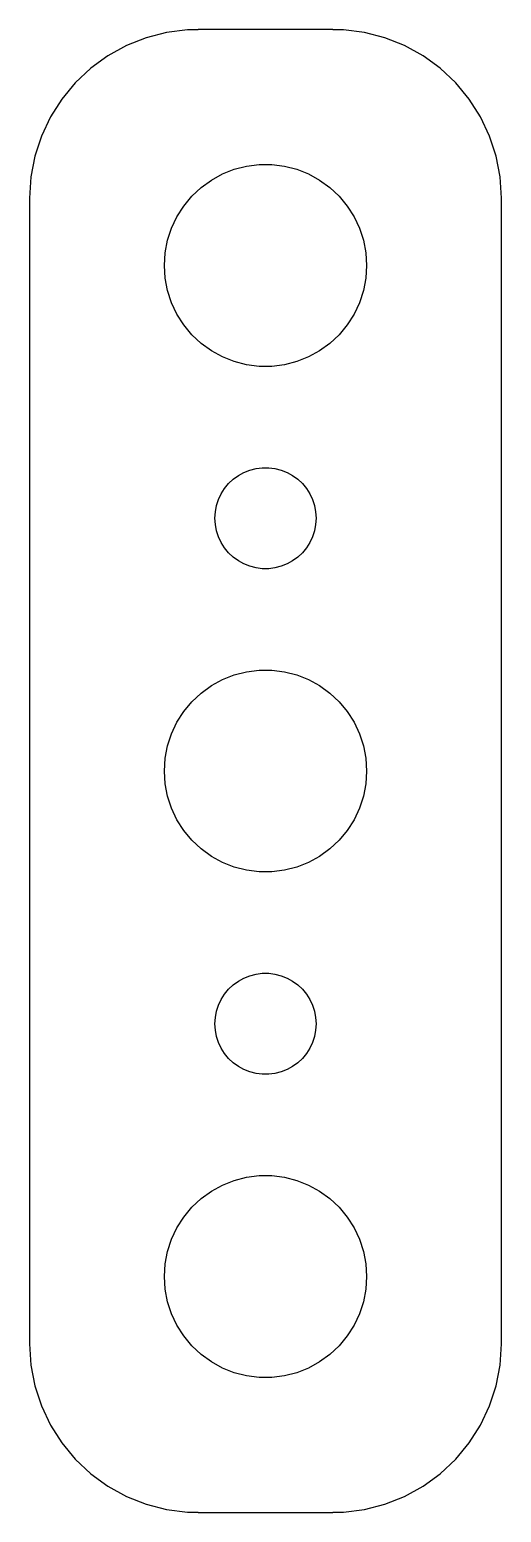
# Model space of a CAD drawing. Extents: x -7 to 7, y -22 to 22.
import ezdxf

# ---------------------------------------------------------------- set-up
doc = ezdxf.new("R2010")
doc.units = 0
doc.layers.get('0').update_dxf_attribs({"linetype": 'CONTINUOUS'})

msp = doc.modelspace()

# ---------------------------------------------------------------- linework, layer by layer
for points in [[(2, -21.9901), (2.31395, -21.9901), (2.93691, -21.9114), (3.54508, -21.7553), (4.1289, -21.5241), (4.67913, -21.2216), (5.18712, -20.8526), (5.64484, -20.4227), (6.04508, -19.9389), (6.38153, -19.4088), (6.64888, -18.8406), (6.84292, -18.2434), (6.96057, -17.6267), (7, -17), (7, 17), (6.96057, 17.6267), (6.84292, 18.2434), (6.64888, 18.8406), (6.38153, 19.4088), (6.04508, 19.9389), (5.64484, 20.4227), (5.18712, 20.8526), (4.67913, 21.2216), (4.1289, 21.5241), (3.54508, 21.7553), (2.93691, 21.9114), (2.31395, 21.9901), (2, 21.9901), (2, 21.997), (-2, 21.997), (-2, 21.9901), (-2.31395, 21.9901), (-2.93691, 21.9114), (-3.54508, 21.7553), (-4.1289, 21.5241), (-4.67913, 21.2216), (-5.18712, 20.8526), (-5.64484, 20.4227), (-6.04508, 19.9389), (-6.38153, 19.4088), (-6.64888, 18.8406), (-6.84292, 18.2434), (-6.96057, 17.6267), (-7, 17), (-7, -17), (-6.96057, -17.6267), (-6.84292, -18.2434), (-6.64888, -18.8406), (-6.38153, -19.4088), (-6.04508, -19.9389), (-5.64484, -20.4227), (-5.18712, -20.8526), (-4.67913, -21.2216), (-4.1289, -21.5241), (-3.54508, -21.7553), (-2.93691, -21.9114), (-2.31395, -21.9901), (-2, -21.9901), (-2, -21.997), (2, -21.997)], [(-0.188372, 12.0059), (-0.562144, 12.0531), (-0.927051, 12.1468), (-1.27734, 12.2855), (-1.60748, 12.467), (-1.91227, 12.6885), (-2.18691, 12.9464), (-2.42705, 13.2366), (-2.62892, 13.5547), (-2.78933, 13.8956), (-2.90575, 14.2539), (-2.97634, 14.624), (-3, 15), (-2.97634, 15.376), (-2.90575, 15.7461), (-2.78933, 16.1044), (-2.62892, 16.4453), (-2.42705, 16.7634), (-2.18691, 17.0536), (-1.91227, 17.3115), (-1.60748, 17.533), (-1.27734, 17.7145), (-0.927051, 17.8532), (-0.562144, 17.9469), (-0.188372, 17.9941), (0.188372, 17.9941), (0.562144, 17.9469), (0.927051, 17.8532), (1.27734, 17.7145), (1.60748, 17.533), (1.91227, 17.3115), (2.18691, 17.0536), (2.42705, 16.7634), (2.62892, 16.4453), (2.78933, 16.1044), (2.90575, 15.7461), (2.97634, 15.376), (3, 15), (2.97634, 14.624), (2.90575, 14.2539), (2.78933, 13.8956), (2.62892, 13.5547), (2.42705, 13.2366), (2.18691, 12.9464), (1.91227, 12.6885), (1.60748, 12.467), (1.27734, 12.2855), (0.927051, 12.1468), (0.562144, 12.0531), (0.188372, 12.0059)], [(-0.094186, 6.00296), (-0.281072, 6.02657), (-0.463525, 6.07342), (-0.638669, 6.14276), (-0.80374, 6.23351), (-0.956136, 6.34423), (-1.09345, 6.47318), (-1.21353, 6.61832), (-1.31446, 6.77737), (-1.39466, 6.94781), (-1.45287, 7.12697), (-1.48817, 7.312), (-1.5, 7.5), (-1.48817, 7.688), (-1.45287, 7.87303), (-1.39466, 8.05219), (-1.31446, 8.22263), (-1.21353, 8.38168), (-1.09345, 8.52682), (-0.956136, 8.65577), (-0.80374, 8.76649), (-0.638669, 8.85724), (-0.463525, 8.92658), (-0.281072, 8.97343), (-0.094186, 8.99704), (0.094186, 8.99704), (0.281072, 8.97343), (0.463525, 8.92658), (0.638669, 8.85724), (0.80374, 8.76649), (0.956136, 8.65577), (1.09345, 8.52682), (1.21353, 8.38168), (1.31446, 8.22263), (1.39466, 8.05219), (1.45287, 7.87303), (1.48817, 7.688), (1.5, 7.5), (1.48817, 7.312), (1.45287, 7.12697), (1.39466, 6.94781), (1.31446, 6.77737), (1.21353, 6.61832), (1.09345, 6.47318), (0.956136, 6.34423), (0.80374, 6.23351), (0.638669, 6.14276), (0.463525, 6.07342), (0.281072, 6.02657), (0.094186, 6.00296)], [(-0.188372, -2.99408), (-0.562144, -2.94686), (-0.927051, -2.85317), (-1.27734, -2.71448), (-1.60748, -2.53298), (-1.91227, -2.31154), (-2.18691, -2.05364), (-2.42705, -1.76336), (-2.62892, -1.44526), (-2.78933, -1.10437), (-2.90575, -0.74607), (-2.97634, -0.376), (-3, 0), (-2.97634, 0.376), (-2.90575, 0.74607), (-2.78933, 1.10437), (-2.62892, 1.44526), (-2.42705, 1.76336), (-2.18691, 2.05364), (-1.91227, 2.31154), (-1.60748, 2.53298), (-1.27734, 2.71448), (-0.927051, 2.85317), (-0.562144, 2.94686), (-0.188372, 2.99408), (0.188372, 2.99408), (0.562144, 2.94686), (0.927051, 2.85317), (1.27734, 2.71448), (1.60748, 2.53298), (1.91227, 2.31154), (2.18691, 2.05364), (2.42705, 1.76336), (2.62892, 1.44526), (2.78933, 1.10437), (2.90575, 0.74607), (2.97634, 0.376), (3, 0), (2.97634, -0.376), (2.90575, -0.74607), (2.78933, -1.10437), (2.62892, -1.44526), (2.42705, -1.76336), (2.18691, -2.05364), (1.91227, -2.31154), (1.60748, -2.53298), (1.27734, -2.71448), (0.927051, -2.85317), (0.562144, -2.94686), (0.188372, -2.99408)], [(-0.094186, -8.99704), (-0.281072, -8.97343), (-0.463525, -8.92658), (-0.638669, -8.85724), (-0.80374, -8.76649), (-0.956136, -8.65577), (-1.09345, -8.52682), (-1.21353, -8.38168), (-1.31446, -8.22263), (-1.39466, -8.05219), (-1.45287, -7.87303), (-1.48817, -7.688), (-1.5, -7.5), (-1.48817, -7.312), (-1.45287, -7.12697), (-1.39466, -6.94781), (-1.31446, -6.77737), (-1.21353, -6.61832), (-1.09345, -6.47318), (-0.956136, -6.34423), (-0.80374, -6.23351), (-0.638669, -6.14276), (-0.463525, -6.07342), (-0.281072, -6.02657), (-0.094186, -6.00296), (0.094186, -6.00296), (0.281072, -6.02657), (0.463525, -6.07342), (0.638669, -6.14276), (0.80374, -6.23351), (0.956136, -6.34423), (1.09345, -6.47318), (1.21353, -6.61832), (1.31446, -6.77737), (1.39466, -6.94781), (1.45287, -7.12697), (1.48817, -7.312), (1.5, -7.5), (1.48817, -7.688), (1.45287, -7.87303), (1.39466, -8.05219), (1.31446, -8.22263), (1.21353, -8.38168), (1.09345, -8.52682), (0.956136, -8.65577), (0.80374, -8.76649), (0.638669, -8.85724), (0.463525, -8.92658), (0.281072, -8.97343), (0.094186, -8.99704)], [(-0.188372, -17.9941), (-0.562144, -17.9469), (-0.927051, -17.8532), (-1.27734, -17.7145), (-1.60748, -17.533), (-1.91227, -17.3115), (-2.18691, -17.0536), (-2.42705, -16.7634), (-2.62892, -16.4453), (-2.78933, -16.1044), (-2.90575, -15.7461), (-2.97634, -15.376), (-3, -15), (-2.97634, -14.624), (-2.90575, -14.2539), (-2.78933, -13.8956), (-2.62892, -13.5547), (-2.42705, -13.2366), (-2.18691, -12.9464), (-1.91227, -12.6885), (-1.60748, -12.467), (-1.27734, -12.2855), (-0.927051, -12.1468), (-0.562144, -12.0531), (-0.188372, -12.0059), (0.188372, -12.0059), (0.562144, -12.0531), (0.927051, -12.1468), (1.27734, -12.2855), (1.60748, -12.467), (1.91227, -12.6885), (2.18691, -12.9464), (2.42705, -13.2366), (2.62892, -13.5547), (2.78933, -13.8956), (2.90575, -14.2539), (2.97634, -14.624), (3, -15), (2.97634, -15.376), (2.90575, -15.7461), (2.78933, -16.1044), (2.62892, -16.4453), (2.42705, -16.7634), (2.18691, -17.0536), (1.91227, -17.3115), (1.60748, -17.533), (1.27734, -17.7145), (0.927051, -17.8532), (0.562144, -17.9469), (0.188372, -17.9941)]]:
    msp.add_lwpolyline(points, close=True)

doc.saveas('drawing.dxf')
